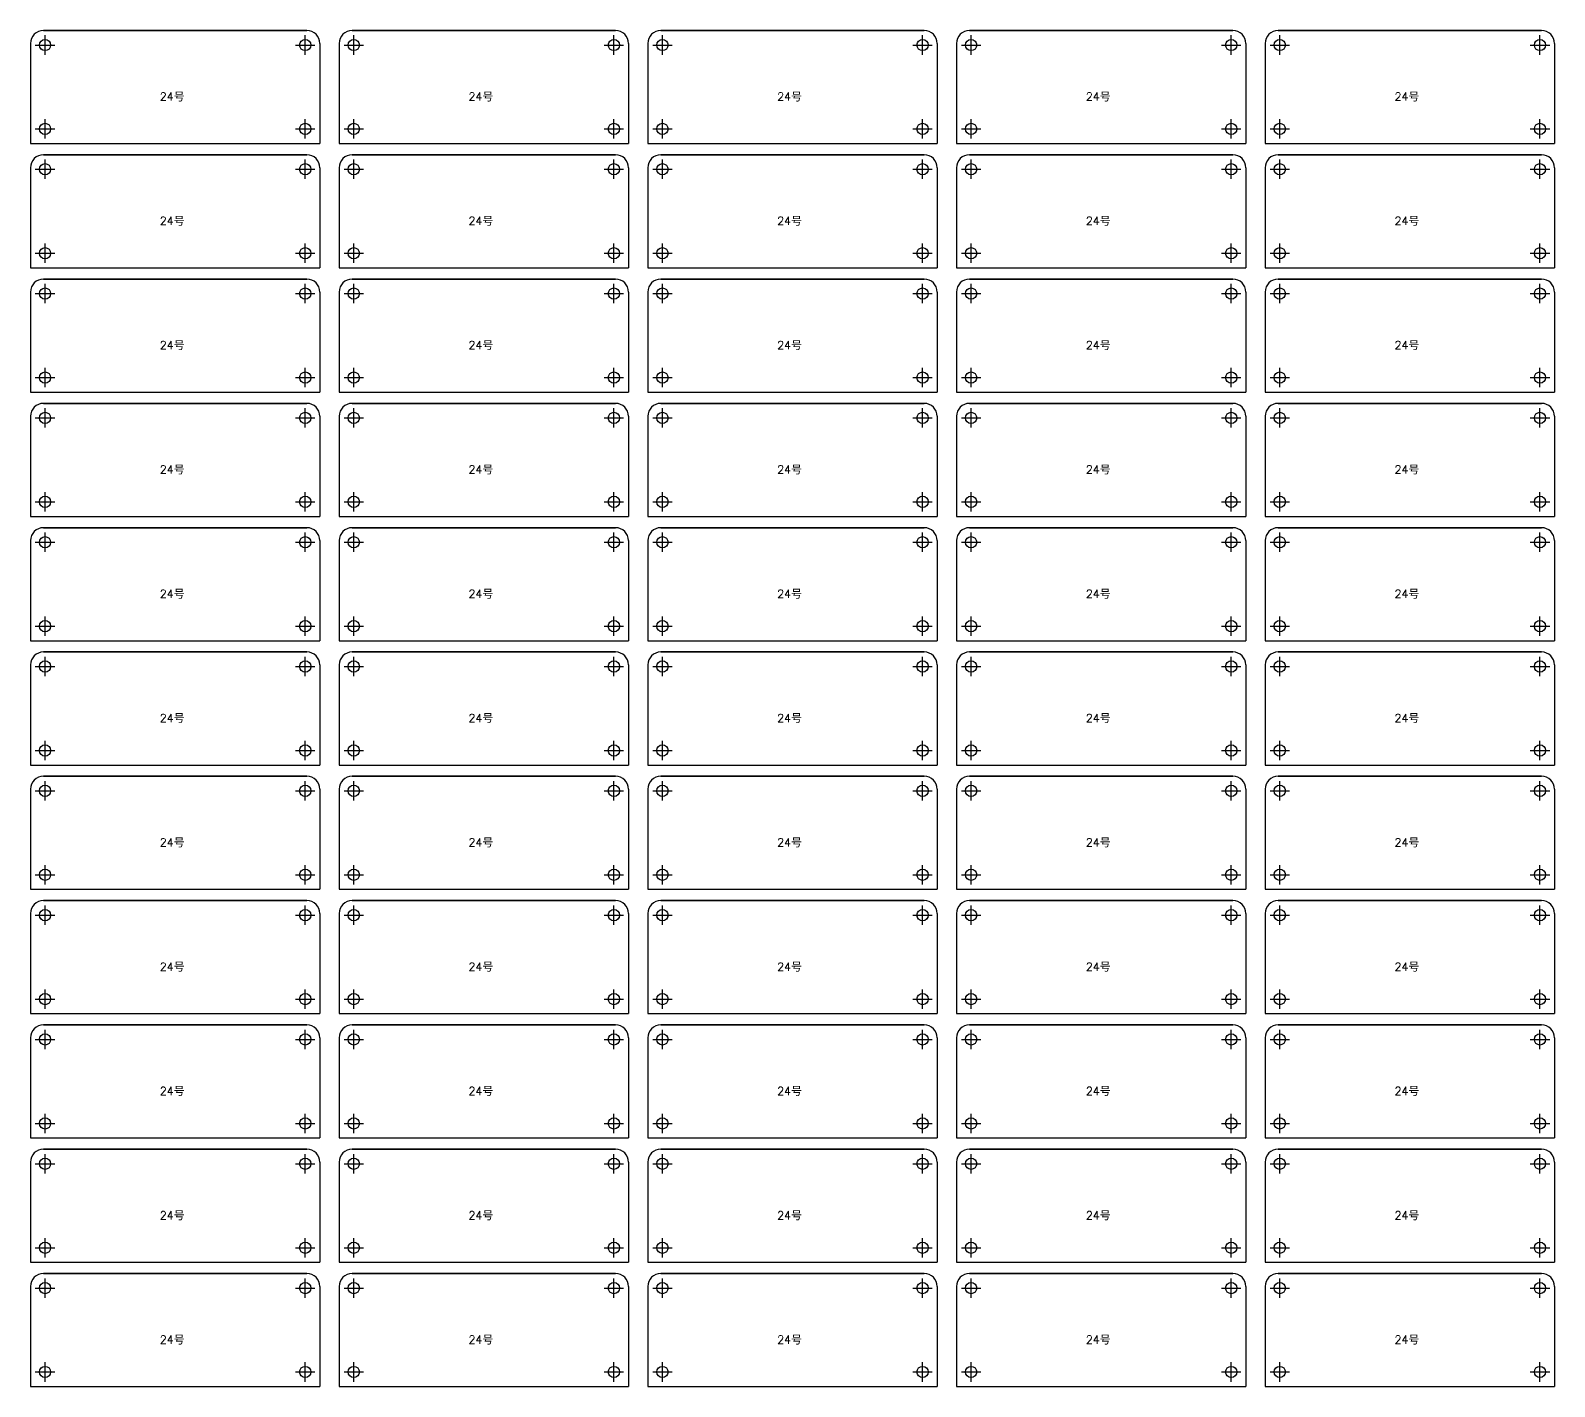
# Model space of a CAD drawing. Header units: millimetres. Extents: x 0 to 7379, y 0 to 1000.
# Drawn here: x 6046.7 to 6518.7, y 114 to 534 of the extents above; entities that cross this region are included whole.
import ezdxf

# ---------------------------------------------------------------- set-up
doc = ezdxf.new("R2010")
doc.units = ezdxf.units.MM
doc.header["$PDMODE"] = 2
doc.header["$PDSIZE"] = 3
doc.layers.add('POINT', color=2, linetype='Continuous')
doc.layers.add('PROPRO', color=1, linetype='Continuous')
doc.styles.get("Standard").update_dxf_attribs({"font": 'txt.shx', "height": 2})

# ---------------------------------------------------------------- blocks, each defined once
blk = doc.blocks.new('*U14', base_point=(-55.767, 1432.565))
at = {"layer": 'POINT', "color": 2}
blk.add_point((-55.767, 1432.565), dxfattribs=at)
at = {"layer": 'PROPRO'}
blk.add_circle((-55.767, 1432.565), 1.75, dxfattribs=at)
blk = doc.blocks.new('*U13', base_point=(-136.367, 1432.565))
at = {"layer": 'POINT', "color": 2}
blk.add_point((-136.367, 1432.565), dxfattribs=at)
at = {"layer": 'PROPRO'}
blk.add_circle((-136.367, 1432.565), 1.75, dxfattribs=at)
blk = doc.blocks.new('*U11', base_point=(-136.367, 1458.565))
at = {"layer": 'POINT', "color": 2}
blk.add_point((-136.367, 1458.565), dxfattribs=at)
at = {"layer": 'PROPRO'}
blk.add_circle((-136.367, 1458.565), 1.75, dxfattribs=at)
blk = doc.blocks.new('*U12', base_point=(-55.767, 1458.565))
at = {"layer": 'POINT', "color": 2}
blk.add_point((-55.767, 1458.565), dxfattribs=at)
at = {"layer": 'PROPRO'}
blk.add_circle((-55.767, 1458.565), 1.75, dxfattribs=at)

msp = doc.modelspace()

# ---------------------------------------------------------------- linework, layer by layer
for p, q in [((6132.3098, 534), (6050.7098, 534)), ((6050.7098, 534), (6132.3098, 534)), ((6227.9098, 534), (6146.3098, 534)), ((6146.3098, 534), (6227.9098, 534)), ((6323.5098, 534), (6241.9098, 534)), ((6241.9098, 534), (6323.5098, 534)), ((6419.1098, 534), (6337.5098, 534)), ((6337.5098, 534), (6419.1098, 534)), ((6514.7098, 534), (6433.1098, 534)), ((6433.1098, 534), (6514.7098, 534)), ((6046.7098, 530), (6046.7098, 519.8)), ((6046.7098, 530), (6046.7098, 499)), ((6136.3098, 530), (6136.3098, 519.8)), ((6136.3098, 530), (6136.3098, 519.8)), ((6136.3098, 530), (6136.3098, 504)), ((6136.3098, 530), (6136.3098, 499)), ((6142.3098, 530), (6142.3098, 519.8)), ((6142.3098, 530), (6142.3098, 499)), ((6231.9098, 530), (6231.9098, 519.8)), ((6231.9098, 530), (6231.9098, 519.8)), ((6231.9098, 530), (6231.9098, 504)), ((6231.9098, 530), (6231.9098, 499)), ((6237.9098, 530), (6237.9098, 519.8)), ((6237.9098, 530), (6237.9098, 499)), ((6327.5098, 530), (6327.5098, 519.8)), ((6327.5098, 530), (6327.5098, 519.8)), ((6327.5098, 530), (6327.5098, 504)), ((6327.5098, 530), (6327.5098, 499)), ((6333.5098, 530), (6333.5098, 519.8)), ((6333.5098, 530), (6333.5098, 499)), ((6423.1098, 530), (6423.1098, 519.8)), ((6423.1098, 530), (6423.1098, 519.8)), ((6423.1098, 530), (6423.1098, 504)), ((6423.1098, 530), (6423.1098, 499)), ((6429.1098, 530), (6429.1098, 519.8)), ((6429.1098, 530), (6429.1098, 499)), ((6518.7098, 530), (6518.7098, 519.8)), ((6518.7098, 530), (6518.7098, 519.8)), ((6518.7098, 530), (6518.7098, 504)), ((6518.7098, 530), (6518.7098, 499)), ((6046.7098, 499), (6136.3098, 499)), ((6086.9598, 499), (6096.0598, 499)), ((6142.3098, 499), (6231.9098, 499)), ((6182.5598, 499), (6191.6598, 499)), ((6237.9098, 499), (6327.5098, 499)), ((6278.1598, 499), (6287.2598, 499)), ((6333.5098, 499), (6423.1098, 499)), ((6373.7598, 499), (6382.8598, 499)), ((6429.1098, 499), (6518.7098, 499)), ((6469.3598, 499), (6478.4598, 499)), ((6046.7098, 491.5), (6046.7098, 481.3)), ((6046.7098, 491.5), (6046.7098, 460.5)), ((6132.3098, 495.5), (6050.7098, 495.5)), ((6050.7098, 495.5), (6132.3098, 495.5)), ((6136.3098, 491.5), (6136.3098, 481.3)), ((6136.3098, 491.5), (6136.3098, 481.3)), ((6136.3098, 491.5), (6136.3098, 465.5)), ((6136.3098, 491.5), (6136.3098, 460.5)), ((6142.3098, 491.5), (6142.3098, 481.3)), ((6142.3098, 491.5), (6142.3098, 460.5)), ((6227.9098, 495.5), (6146.3098, 495.5)), ((6146.3098, 495.5), (6227.9098, 495.5)), ((6231.9098, 491.5), (6231.9098, 481.3)), ((6231.9098, 491.5), (6231.9098, 481.3)), ((6231.9098, 491.5), (6231.9098, 465.5)), ((6231.9098, 491.5), (6231.9098, 460.5)), ((6237.9098, 491.5), (6237.9098, 481.3)), ((6237.9098, 491.5), (6237.9098, 460.5)), ((6323.5098, 495.5), (6241.9098, 495.5)), ((6241.9098, 495.5), (6323.5098, 495.5)), ((6327.5098, 491.5), (6327.5098, 481.3)), ((6327.5098, 491.5), (6327.5098, 481.3)), ((6327.5098, 491.5), (6327.5098, 465.5)), ((6327.5098, 491.5), (6327.5098, 460.5)), ((6333.5098, 491.5), (6333.5098, 481.3)), ((6333.5098, 491.5), (6333.5098, 460.5)), ((6419.1098, 495.5), (6337.5098, 495.5)), ((6337.5098, 495.5), (6419.1098, 495.5)), ((6423.1098, 491.5), (6423.1098, 481.3)), ((6423.1098, 491.5), (6423.1098, 481.3)), ((6423.1098, 491.5), (6423.1098, 465.5)), ((6423.1098, 491.5), (6423.1098, 460.5)), ((6429.1098, 491.5), (6429.1098, 481.3)), ((6429.1098, 491.5), (6429.1098, 460.5)), ((6514.7098, 495.5), (6433.1098, 495.5)), ((6433.1098, 495.5), (6514.7098, 495.5)), ((6518.7098, 491.5), (6518.7098, 481.3)), ((6518.7098, 491.5), (6518.7098, 481.3)), ((6518.7098, 491.5), (6518.7098, 465.5)), ((6518.7098, 491.5), (6518.7098, 460.5)), ((6046.7098, 460.5), (6136.3098, 460.5)), ((6086.9598, 460.5), (6096.0598, 460.5)), ((6142.3098, 460.5), (6231.9098, 460.5)), ((6182.5598, 460.5), (6191.6598, 460.5)), ((6237.9098, 460.5), (6327.5098, 460.5)), ((6278.1598, 460.5), (6287.2598, 460.5)), ((6333.5098, 460.5), (6423.1098, 460.5)), ((6373.7598, 460.5), (6382.8598, 460.5)), ((6429.1098, 460.5), (6518.7098, 460.5)), ((6469.3598, 460.5), (6478.4598, 460.5)), ((6132.3098, 457), (6050.7098, 457)), ((6050.7098, 457), (6132.3098, 457)), ((6227.9098, 457), (6146.3098, 457)), ((6146.3098, 457), (6227.9098, 457)), ((6323.5098, 457), (6241.9098, 457)), ((6241.9098, 457), (6323.5098, 457)), ((6419.1098, 457), (6337.5098, 457)), ((6337.5098, 457), (6419.1098, 457)), ((6514.7098, 457), (6433.1098, 457)), ((6433.1098, 457), (6514.7098, 457)), ((6046.7098, 453), (6046.7098, 442.8)), ((6046.7098, 453), (6046.7098, 422)), ((6136.3098, 453), (6136.3098, 442.8)), ((6136.3098, 453), (6136.3098, 442.8)), ((6136.3098, 453), (6136.3098, 427)), ((6136.3098, 453), (6136.3098, 422)), ((6142.3098, 453), (6142.3098, 442.8)), ((6142.3098, 453), (6142.3098, 422)), ((6231.9098, 453), (6231.9098, 442.8)), ((6231.9098, 453), (6231.9098, 442.8)), ((6231.9098, 453), (6231.9098, 427)), ((6231.9098, 453), (6231.9098, 422)), ((6237.9098, 453), (6237.9098, 442.8)), ((6237.9098, 453), (6237.9098, 422)), ((6327.5098, 453), (6327.5098, 442.8)), ((6327.5098, 453), (6327.5098, 442.8)), ((6327.5098, 453), (6327.5098, 427)), ((6327.5098, 453), (6327.5098, 422)), ((6333.5098, 453), (6333.5098, 442.8)), ((6333.5098, 453), (6333.5098, 422)), ((6423.1098, 453), (6423.1098, 442.8)), ((6423.1098, 453), (6423.1098, 442.8)), ((6423.1098, 453), (6423.1098, 427)), ((6423.1098, 453), (6423.1098, 422)), ((6429.1098, 453), (6429.1098, 442.8)), ((6429.1098, 453), (6429.1098, 422)), ((6518.7098, 453), (6518.7098, 442.8)), ((6518.7098, 453), (6518.7098, 442.8)), ((6518.7098, 453), (6518.7098, 427)), ((6518.7098, 453), (6518.7098, 422)), ((6046.7098, 422), (6136.3098, 422)), ((6086.9598, 422), (6096.0598, 422)), ((6142.3098, 422), (6231.9098, 422)), ((6182.5598, 422), (6191.6598, 422)), ((6237.9098, 422), (6327.5098, 422)), ((6278.1598, 422), (6287.2598, 422)), ((6333.5098, 422), (6423.1098, 422)), ((6373.7598, 422), (6382.8598, 422)), ((6429.1098, 422), (6518.7098, 422)), ((6469.3598, 422), (6478.4598, 422)), ((6132.3098, 418.5), (6050.7098, 418.5)), ((6050.7098, 418.5), (6132.3098, 418.5)), ((6227.9098, 418.5), (6146.3098, 418.5)), ((6146.3098, 418.5), (6227.9098, 418.5)), ((6323.5098, 418.5), (6241.9098, 418.5)), ((6241.9098, 418.5), (6323.5098, 418.5)), ((6419.1098, 418.5), (6337.5098, 418.5)), ((6337.5098, 418.5), (6419.1098, 418.5)), ((6514.7098, 418.5), (6433.1098, 418.5)), ((6433.1098, 418.5), (6514.7098, 418.5)), ((6046.7098, 414.5), (6046.7098, 404.3)), ((6046.7098, 414.5), (6046.7098, 383.5)), ((6136.3098, 414.5), (6136.3098, 404.3)), ((6136.3098, 414.5), (6136.3098, 404.3)), ((6136.3098, 414.5), (6136.3098, 388.5)), ((6136.3098, 414.5), (6136.3098, 383.5)), ((6142.3098, 414.5), (6142.3098, 404.3)), ((6142.3098, 414.5), (6142.3098, 383.5)), ((6231.9098, 414.5), (6231.9098, 404.3)), ((6231.9098, 414.5), (6231.9098, 404.3)), ((6231.9098, 414.5), (6231.9098, 388.5)), ((6231.9098, 414.5), (6231.9098, 383.5)), ((6237.9098, 414.5), (6237.9098, 404.3)), ((6237.9098, 414.5), (6237.9098, 383.5)), ((6327.5098, 414.5), (6327.5098, 404.3)), ((6327.5098, 414.5), (6327.5098, 404.3)), ((6327.5098, 414.5), (6327.5098, 388.5)), ((6327.5098, 414.5), (6327.5098, 383.5)), ((6333.5098, 414.5), (6333.5098, 404.3)), ((6333.5098, 414.5), (6333.5098, 383.5)), ((6423.1098, 414.5), (6423.1098, 404.3)), ((6423.1098, 414.5), (6423.1098, 404.3)), ((6423.1098, 414.5), (6423.1098, 388.5)), ((6423.1098, 414.5), (6423.1098, 383.5)), ((6429.1098, 414.5), (6429.1098, 404.3)), ((6429.1098, 414.5), (6429.1098, 383.5)), ((6518.7098, 414.5), (6518.7098, 404.3)), ((6518.7098, 414.5), (6518.7098, 404.3)), ((6518.7098, 414.5), (6518.7098, 388.5)), ((6518.7098, 414.5), (6518.7098, 383.5)), ((6046.7098, 383.5), (6136.3098, 383.5)), ((6086.9598, 383.5), (6096.0598, 383.5)), ((6142.3098, 383.5), (6231.9098, 383.5)), ((6182.5598, 383.5), (6191.6598, 383.5)), ((6237.9098, 383.5), (6327.5098, 383.5)), ((6278.1598, 383.5), (6287.2598, 383.5)), ((6333.5098, 383.5), (6423.1098, 383.5)), ((6373.7598, 383.5), (6382.8598, 383.5)), ((6429.1098, 383.5), (6518.7098, 383.5)), ((6469.3598, 383.5), (6478.4598, 383.5)), ((6132.3098, 380), (6050.7098, 380)), ((6050.7098, 380), (6132.3098, 380)), ((6227.9098, 380), (6146.3098, 380)), ((6146.3098, 380), (6227.9098, 380)), ((6323.5098, 380), (6241.9098, 380)), ((6241.9098, 380), (6323.5098, 380)), ((6419.1098, 380), (6337.5098, 380)), ((6337.5098, 380), (6419.1098, 380)), ((6514.7098, 380), (6433.1098, 380)), ((6433.1098, 380), (6514.7098, 380)), ((6046.7098, 376), (6046.7098, 365.8)), ((6046.7098, 376), (6046.7098, 345)), ((6136.3098, 376), (6136.3098, 365.8)), ((6136.3098, 376), (6136.3098, 365.8)), ((6136.3098, 376), (6136.3098, 350)), ((6136.3098, 376), (6136.3098, 345)), ((6142.3098, 376), (6142.3098, 365.8)), ((6142.3098, 376), (6142.3098, 345)), ((6231.9098, 376), (6231.9098, 365.8)), ((6231.9098, 376), (6231.9098, 365.8)), ((6231.9098, 376), (6231.9098, 350)), ((6231.9098, 376), (6231.9098, 345)), ((6237.9098, 376), (6237.9098, 365.8)), ((6237.9098, 376), (6237.9098, 345)), ((6327.5098, 376), (6327.5098, 365.8)), ((6327.5098, 376), (6327.5098, 365.8)), ((6327.5098, 376), (6327.5098, 350)), ((6327.5098, 376), (6327.5098, 345)), ((6333.5098, 376), (6333.5098, 365.8)), ((6333.5098, 376), (6333.5098, 345)), ((6423.1098, 376), (6423.1098, 365.8)), ((6423.1098, 376), (6423.1098, 365.8)), ((6423.1098, 376), (6423.1098, 350)), ((6423.1098, 376), (6423.1098, 345)), ((6429.1098, 376), (6429.1098, 365.8)), ((6429.1098, 376), (6429.1098, 345)), ((6518.7098, 376), (6518.7098, 365.8)), ((6518.7098, 376), (6518.7098, 365.8)), ((6518.7098, 376), (6518.7098, 350)), ((6518.7098, 376), (6518.7098, 345)), ((6046.7098, 345), (6136.3098, 345)), ((6086.9598, 345), (6096.0598, 345)), ((6142.3098, 345), (6231.9098, 345)), ((6182.5598, 345), (6191.6598, 345)), ((6237.9098, 345), (6327.5098, 345)), ((6278.1598, 345), (6287.2598, 345)), ((6333.5098, 345), (6423.1098, 345)), ((6373.7598, 345), (6382.8598, 345)), ((6429.1098, 345), (6518.7098, 345)), ((6469.3598, 345), (6478.4598, 345)), ((6132.3098, 341.5), (6050.7098, 341.5)), ((6050.7098, 341.5), (6132.3098, 341.5)), ((6227.9098, 341.5), (6146.3098, 341.5)), ((6146.3098, 341.5), (6227.9098, 341.5)), ((6323.5098, 341.5), (6241.9098, 341.5)), ((6241.9098, 341.5), (6323.5098, 341.5)), ((6419.1098, 341.5), (6337.5098, 341.5)), ((6337.5098, 341.5), (6419.1098, 341.5)), ((6514.7098, 341.5), (6433.1098, 341.5)), ((6433.1098, 341.5), (6514.7098, 341.5)), ((6046.7098, 337.5), (6046.7098, 327.3)), ((6046.7098, 337.5), (6046.7098, 306.5)), ((6136.3098, 337.5), (6136.3098, 327.3)), ((6136.3098, 337.5), (6136.3098, 327.3)), ((6136.3098, 337.5), (6136.3098, 311.5)), ((6136.3098, 337.5), (6136.3098, 306.5)), ((6142.3098, 337.5), (6142.3098, 327.3)), ((6142.3098, 337.5), (6142.3098, 306.5)), ((6231.9098, 337.5), (6231.9098, 327.3)), ((6231.9098, 337.5), (6231.9098, 327.3)), ((6231.9098, 337.5), (6231.9098, 311.5)), ((6231.9098, 337.5), (6231.9098, 306.5)), ((6237.9098, 337.5), (6237.9098, 327.3)), ((6237.9098, 337.5), (6237.9098, 306.5)), ((6327.5098, 337.5), (6327.5098, 327.3)), ((6327.5098, 337.5), (6327.5098, 327.3)), ((6327.5098, 337.5), (6327.5098, 311.5)), ((6327.5098, 337.5), (6327.5098, 306.5)), ((6333.5098, 337.5), (6333.5098, 327.3)), ((6333.5098, 337.5), (6333.5098, 306.5)), ((6423.1098, 337.5), (6423.1098, 327.3)), ((6423.1098, 337.5), (6423.1098, 327.3)), ((6423.1098, 337.5), (6423.1098, 311.5)), ((6423.1098, 337.5), (6423.1098, 306.5)), ((6429.1098, 337.5), (6429.1098, 327.3)), ((6429.1098, 337.5), (6429.1098, 306.5)), ((6518.7098, 337.5), (6518.7098, 327.3)), ((6518.7098, 337.5), (6518.7098, 327.3)), ((6518.7098, 337.5), (6518.7098, 311.5)), ((6518.7098, 337.5), (6518.7098, 306.5)), ((6046.7098, 306.5), (6136.3098, 306.5)), ((6132.3098, 303), (6050.7098, 303)), ((6050.7098, 303), (6132.3098, 303)), ((6086.9598, 306.5), (6096.0598, 306.5)), ((6142.3098, 306.5), (6231.9098, 306.5)), ((6227.9098, 303), (6146.3098, 303)), ((6146.3098, 303), (6227.9098, 303)), ((6182.5598, 306.5), (6191.6598, 306.5)), ((6237.9098, 306.5), (6327.5098, 306.5)), ((6323.5098, 303), (6241.9098, 303)), ((6241.9098, 303), (6323.5098, 303)), ((6278.1598, 306.5), (6287.2598, 306.5)), ((6333.5098, 306.5), (6423.1098, 306.5)), ((6419.1098, 303), (6337.5098, 303)), ((6337.5098, 303), (6419.1098, 303)), ((6373.7598, 306.5), (6382.8598, 306.5)), ((6429.1098, 306.5), (6518.7098, 306.5)), ((6514.7098, 303), (6433.1098, 303)), ((6433.1098, 303), (6514.7098, 303)), ((6469.3598, 306.5), (6478.4598, 306.5)), ((6046.7098, 299), (6046.7098, 288.8)), ((6046.7098, 299), (6046.7098, 268)), ((6136.3098, 299), (6136.3098, 288.8)), ((6136.3098, 299), (6136.3098, 288.8)), ((6136.3098, 299), (6136.3098, 273)), ((6136.3098, 299), (6136.3098, 268)), ((6142.3098, 299), (6142.3098, 288.8)), ((6142.3098, 299), (6142.3098, 268)), ((6231.9098, 299), (6231.9098, 288.8)), ((6231.9098, 299), (6231.9098, 288.8)), ((6231.9098, 299), (6231.9098, 273)), ((6231.9098, 299), (6231.9098, 268)), ((6237.9098, 299), (6237.9098, 288.8)), ((6237.9098, 299), (6237.9098, 268)), ((6327.5098, 299), (6327.5098, 288.8)), ((6327.5098, 299), (6327.5098, 288.8)), ((6327.5098, 299), (6327.5098, 273)), ((6327.5098, 299), (6327.5098, 268)), ((6333.5098, 299), (6333.5098, 288.8)), ((6333.5098, 299), (6333.5098, 268)), ((6423.1098, 299), (6423.1098, 288.8)), ((6423.1098, 299), (6423.1098, 288.8)), ((6423.1098, 299), (6423.1098, 273)), ((6423.1098, 299), (6423.1098, 268)), ((6429.1098, 299), (6429.1098, 288.8)), ((6429.1098, 299), (6429.1098, 268)), ((6518.7098, 299), (6518.7098, 288.8)), ((6518.7098, 299), (6518.7098, 288.8)), ((6518.7098, 299), (6518.7098, 273)), ((6518.7098, 299), (6518.7098, 268)), ((6046.7098, 268), (6136.3098, 268)), ((6132.3098, 264.5), (6050.7098, 264.5)), ((6050.7098, 264.5), (6132.3098, 264.5)), ((6086.9598, 268), (6096.0598, 268)), ((6142.3098, 268), (6231.9098, 268)), ((6227.9098, 264.5), (6146.3098, 264.5)), ((6146.3098, 264.5), (6227.9098, 264.5)), ((6182.5598, 268), (6191.6598, 268)), ((6237.9098, 268), (6327.5098, 268)), ((6323.5098, 264.5), (6241.9098, 264.5)), ((6241.9098, 264.5), (6323.5098, 264.5)), ((6278.1598, 268), (6287.2598, 268)), ((6333.5098, 268), (6423.1098, 268)), ((6419.1098, 264.5), (6337.5098, 264.5)), ((6337.5098, 264.5), (6419.1098, 264.5)), ((6373.7598, 268), (6382.8598, 268)), ((6429.1098, 268), (6518.7098, 268)), ((6514.7098, 264.5), (6433.1098, 264.5)), ((6433.1098, 264.5), (6514.7098, 264.5)), ((6469.3598, 268), (6478.4598, 268)), ((6046.7098, 260.5), (6046.7098, 250.3)), ((6046.7098, 260.5), (6046.7098, 229.5)), ((6136.3098, 260.5), (6136.3098, 250.3)), ((6136.3098, 260.5), (6136.3098, 250.3)), ((6136.3098, 260.5), (6136.3098, 234.5)), ((6136.3098, 260.5), (6136.3098, 229.5)), ((6142.3098, 260.5), (6142.3098, 250.3)), ((6142.3098, 260.5), (6142.3098, 229.5)), ((6231.9098, 260.5), (6231.9098, 250.3)), ((6231.9098, 260.5), (6231.9098, 250.3)), ((6231.9098, 260.5), (6231.9098, 234.5)), ((6231.9098, 260.5), (6231.9098, 229.5)), ((6237.9098, 260.5), (6237.9098, 250.3)), ((6237.9098, 260.5), (6237.9098, 229.5)), ((6327.5098, 260.5), (6327.5098, 250.3)), ((6327.5098, 260.5), (6327.5098, 250.3)), ((6327.5098, 260.5), (6327.5098, 234.5)), ((6327.5098, 260.5), (6327.5098, 229.5)), ((6333.5098, 260.5), (6333.5098, 250.3)), ((6333.5098, 260.5), (6333.5098, 229.5)), ((6423.1098, 260.5), (6423.1098, 250.3)), ((6423.1098, 260.5), (6423.1098, 250.3)), ((6423.1098, 260.5), (6423.1098, 234.5)), ((6423.1098, 260.5), (6423.1098, 229.5)), ((6429.1098, 260.5), (6429.1098, 250.3)), ((6429.1098, 260.5), (6429.1098, 229.5)), ((6518.7098, 260.5), (6518.7098, 250.3)), ((6518.7098, 260.5), (6518.7098, 250.3)), ((6518.7098, 260.5), (6518.7098, 234.5)), ((6518.7098, 260.5), (6518.7098, 229.5)), ((6046.7098, 229.5), (6136.3098, 229.5)), ((6086.9598, 229.5), (6096.0598, 229.5)), ((6142.3098, 229.5), (6231.9098, 229.5)), ((6182.5598, 229.5), (6191.6598, 229.5)), ((6237.9098, 229.5), (6327.5098, 229.5)), ((6278.1598, 229.5), (6287.2598, 229.5)), ((6333.5098, 229.5), (6423.1098, 229.5)), ((6373.7598, 229.5), (6382.8598, 229.5)), ((6429.1098, 229.5), (6518.7098, 229.5)), ((6469.3598, 229.5), (6478.4598, 229.5)), ((6046.7098, 222), (6046.7098, 191)), ((6046.7098, 222), (6046.7098, 211.8)), ((6132.3098, 226), (6050.7098, 226)), ((6050.7098, 226), (6132.3098, 226)), ((6136.3098, 222), (6136.3098, 191)), ((6136.3098, 222), (6136.3098, 211.8)), ((6136.3098, 222), (6136.3098, 211.8)), ((6136.3098, 222), (6136.3098, 196)), ((6142.3098, 222), (6142.3098, 191)), ((6142.3098, 222), (6142.3098, 211.8)), ((6227.9098, 226), (6146.3098, 226)), ((6146.3098, 226), (6227.9098, 226)), ((6231.9098, 222), (6231.9098, 191)), ((6231.9098, 222), (6231.9098, 211.8)), ((6231.9098, 222), (6231.9098, 211.8)), ((6231.9098, 222), (6231.9098, 196)), ((6237.9098, 222), (6237.9098, 191)), ((6237.9098, 222), (6237.9098, 211.8)), ((6323.5098, 226), (6241.9098, 226)), ((6241.9098, 226), (6323.5098, 226)), ((6327.5098, 222), (6327.5098, 191)), ((6327.5098, 222), (6327.5098, 211.8)), ((6327.5098, 222), (6327.5098, 211.8)), ((6327.5098, 222), (6327.5098, 196)), ((6333.5098, 222), (6333.5098, 191)), ((6333.5098, 222), (6333.5098, 211.8)), ((6419.1098, 226), (6337.5098, 226)), ((6337.5098, 226), (6419.1098, 226)), ((6423.1098, 222), (6423.1098, 191)), ((6423.1098, 222), (6423.1098, 211.8)), ((6423.1098, 222), (6423.1098, 211.8)), ((6423.1098, 222), (6423.1098, 196)), ((6429.1098, 222), (6429.1098, 191)), ((6429.1098, 222), (6429.1098, 211.8)), ((6514.7098, 226), (6433.1098, 226)), ((6433.1098, 226), (6514.7098, 226)), ((6518.7098, 222), (6518.7098, 191)), ((6518.7098, 222), (6518.7098, 211.8)), ((6518.7098, 222), (6518.7098, 211.8)), ((6518.7098, 222), (6518.7098, 196)), ((6046.7098, 191), (6136.3098, 191)), ((6086.9598, 191), (6096.0598, 191)), ((6142.3098, 191), (6231.9098, 191)), ((6182.5598, 191), (6191.6598, 191)), ((6237.9098, 191), (6327.5098, 191)), ((6278.1598, 191), (6287.2598, 191)), ((6333.5098, 191), (6423.1098, 191)), ((6373.7598, 191), (6382.8598, 191)), ((6429.1098, 191), (6518.7098, 191)), ((6469.3598, 191), (6478.4598, 191)), ((6132.3098, 187.5), (6050.7098, 187.5)), ((6050.7098, 187.5), (6132.3098, 187.5)), ((6227.9098, 187.5), (6146.3098, 187.5)), ((6146.3098, 187.5), (6227.9098, 187.5)), ((6323.5098, 187.5), (6241.9098, 187.5)), ((6241.9098, 187.5), (6323.5098, 187.5)), ((6419.1098, 187.5), (6337.5098, 187.5)), ((6337.5098, 187.5), (6419.1098, 187.5)), ((6514.7098, 187.5), (6433.1098, 187.5)), ((6433.1098, 187.5), (6514.7098, 187.5)), ((6046.7098, 183.5), (6046.7098, 173.3)), ((6046.7098, 183.5), (6046.7098, 152.5)), ((6136.3098, 183.5), (6136.3098, 173.3)), ((6136.3098, 183.5), (6136.3098, 173.3)), ((6136.3098, 183.5), (6136.3098, 157.5)), ((6136.3098, 183.5), (6136.3098, 152.5)), ((6142.3098, 183.5), (6142.3098, 173.3)), ((6142.3098, 183.5), (6142.3098, 152.5)), ((6231.9098, 183.5), (6231.9098, 173.3)), ((6231.9098, 183.5), (6231.9098, 173.3)), ((6231.9098, 183.5), (6231.9098, 157.5)), ((6231.9098, 183.5), (6231.9098, 152.5)), ((6237.9098, 183.5), (6237.9098, 173.3)), ((6237.9098, 183.5), (6237.9098, 152.5)), ((6327.5098, 183.5), (6327.5098, 173.3)), ((6327.5098, 183.5), (6327.5098, 173.3)), ((6327.5098, 183.5), (6327.5098, 157.5)), ((6327.5098, 183.5), (6327.5098, 152.5)), ((6333.5098, 183.5), (6333.5098, 173.3)), ((6333.5098, 183.5), (6333.5098, 152.5)), ((6423.1098, 183.5), (6423.1098, 173.3)), ((6423.1098, 183.5), (6423.1098, 173.3)), ((6423.1098, 183.5), (6423.1098, 157.5)), ((6423.1098, 183.5), (6423.1098, 152.5)), ((6429.1098, 183.5), (6429.1098, 173.3)), ((6429.1098, 183.5), (6429.1098, 152.5)), ((6518.7098, 183.5), (6518.7098, 173.3)), ((6518.7098, 183.5), (6518.7098, 173.3)), ((6518.7098, 183.5), (6518.7098, 157.5)), ((6518.7098, 183.5), (6518.7098, 152.5)), ((6046.7098, 152.5), (6136.3098, 152.5)), ((6086.9598, 152.5), (6096.0598, 152.5)), ((6142.3098, 152.5), (6231.9098, 152.5)), ((6182.5598, 152.5), (6191.6598, 152.5)), ((6237.9098, 152.5), (6327.5098, 152.5)), ((6278.1598, 152.5), (6287.2598, 152.5)), ((6333.5098, 152.5), (6423.1098, 152.5)), ((6373.7598, 152.5), (6382.8598, 152.5)), ((6429.1098, 152.5), (6518.7098, 152.5)), ((6469.3598, 152.5), (6478.4598, 152.5)), ((6132.3098, 149), (6050.7098, 149)), ((6050.7098, 149), (6132.3098, 149)), ((6227.9098, 149), (6146.3098, 149)), ((6146.3098, 149), (6227.9098, 149)), ((6323.5098, 149), (6241.9098, 149)), ((6241.9098, 149), (6323.5098, 149)), ((6419.1098, 149), (6337.5098, 149)), ((6337.5098, 149), (6419.1098, 149)), ((6514.7098, 149), (6433.1098, 149)), ((6433.1098, 149), (6514.7098, 149)), ((6046.7098, 145), (6046.7098, 134.8)), ((6046.7098, 145), (6046.7098, 114)), ((6136.3098, 145), (6136.3098, 134.8)), ((6136.3098, 145), (6136.3098, 134.8)), ((6136.3098, 145), (6136.3098, 119)), ((6136.3098, 145), (6136.3098, 114)), ((6142.3098, 145), (6142.3098, 134.8)), ((6142.3098, 145), (6142.3098, 114)), ((6231.9098, 145), (6231.9098, 134.8)), ((6231.9098, 145), (6231.9098, 134.8)), ((6231.9098, 145), (6231.9098, 119)), ((6231.9098, 145), (6231.9098, 114)), ((6237.9098, 145), (6237.9098, 134.8)), ((6237.9098, 145), (6237.9098, 114)), ((6327.5098, 145), (6327.5098, 134.8)), ((6327.5098, 145), (6327.5098, 134.8)), ((6327.5098, 145), (6327.5098, 119)), ((6327.5098, 145), (6327.5098, 114)), ((6333.5098, 145), (6333.5098, 134.8)), ((6333.5098, 145), (6333.5098, 114)), ((6423.1098, 145), (6423.1098, 134.8)), ((6423.1098, 145), (6423.1098, 134.8)), ((6423.1098, 145), (6423.1098, 119)), ((6423.1098, 145), (6423.1098, 114)), ((6429.1098, 145), (6429.1098, 134.8)), ((6429.1098, 145), (6429.1098, 114)), ((6518.7098, 145), (6518.7098, 134.8)), ((6518.7098, 145), (6518.7098, 134.8)), ((6518.7098, 145), (6518.7098, 119)), ((6518.7098, 145), (6518.7098, 114)), ((6046.7098, 114), (6136.3098, 114)), ((6086.9598, 114), (6096.0598, 114)), ((6142.3098, 114), (6231.9098, 114)), ((6182.5598, 114), (6191.6598, 114)), ((6237.9098, 114), (6327.5098, 114)), ((6278.1598, 114), (6287.2598, 114)), ((6333.5098, 114), (6423.1098, 114)), ((6373.7598, 114), (6382.8598, 114)), ((6429.1098, 114), (6518.7098, 114)), ((6469.3598, 114), (6478.4598, 114))]:
    msp.add_line(p, q)
for centre in [(6051.2098, 529.5), (6131.8098, 529.5), (6146.8098, 529.5), (6227.4098, 529.5), (6242.4098, 529.5), (6323.0098, 529.5), (6338.0098, 529.5), (6418.6098, 529.5), (6433.6098, 529.5), (6514.2098, 529.5), (6051.2098, 503.5), (6131.8098, 503.5), (6146.8098, 503.5), (6227.4098, 503.5), (6242.4098, 503.5), (6323.0098, 503.5), (6338.0098, 503.5), (6418.6098, 503.5), (6433.6098, 503.5), (6514.2098, 503.5), (6051.2098, 491), (6131.8098, 491), (6146.8098, 491), (6227.4098, 491), (6242.4098, 491), (6323.0098, 491), (6338.0098, 491), (6418.6098, 491), (6433.6098, 491), (6514.2098, 491), (6051.2098, 465), (6131.8098, 465), (6146.8098, 465), (6227.4098, 465), (6242.4098, 465), (6323.0098, 465), (6338.0098, 465), (6418.6098, 465), (6433.6098, 465), (6514.2098, 465), (6051.2098, 452.5), (6131.8098, 452.5), (6146.8098, 452.5), (6227.4098, 452.5), (6242.4098, 452.5), (6323.0098, 452.5), (6338.0098, 452.5), (6418.6098, 452.5), (6433.6098, 452.5), (6514.2098, 452.5), (6051.2098, 426.5), (6131.8098, 426.5), (6146.8098, 426.5), (6227.4098, 426.5), (6242.4098, 426.5), (6323.0098, 426.5), (6338.0098, 426.5), (6418.6098, 426.5), (6433.6098, 426.5), (6514.2098, 426.5), (6051.2098, 414), (6131.8098, 414), (6146.8098, 414), (6227.4098, 414), (6242.4098, 414), (6323.0098, 414), (6338.0098, 414), (6418.6098, 414), (6433.6098, 414), (6514.2098, 414), (6051.2098, 388), (6131.8098, 388), (6146.8098, 388), (6227.4098, 388), (6242.4098, 388), (6323.0098, 388), (6338.0098, 388), (6418.6098, 388), (6433.6098, 388), (6514.2098, 388), (6051.2098, 375.5), (6131.8098, 375.5), (6146.8098, 375.5), (6227.4098, 375.5), (6242.4098, 375.5), (6323.0098, 375.5), (6338.0098, 375.5), (6418.6098, 375.5), (6433.6098, 375.5), (6514.2098, 375.5), (6051.2098, 349.5), (6131.8098, 349.5), (6146.8098, 349.5), (6227.4098, 349.5), (6242.4098, 349.5), (6323.0098, 349.5), (6338.0098, 349.5), (6418.6098, 349.5), (6433.6098, 349.5), (6514.2098, 349.5), (6051.2098, 337), (6131.8098, 337), (6146.8098, 337), (6227.4098, 337), (6242.4098, 337), (6323.0098, 337), (6338.0098, 337), (6418.6098, 337), (6433.6098, 337), (6514.2098, 337), (6051.2098, 311), (6131.8098, 311), (6146.8098, 311), (6227.4098, 311), (6242.4098, 311), (6323.0098, 311), (6338.0098, 311), (6418.6098, 311), (6433.6098, 311), (6514.2098, 311), (6051.2098, 298.5), (6131.8098, 298.5), (6146.8098, 298.5), (6227.4098, 298.5), (6242.4098, 298.5), (6323.0098, 298.5), (6338.0098, 298.5), (6418.6098, 298.5), (6433.6098, 298.5), (6514.2098, 298.5), (6051.2098, 272.5), (6131.8098, 272.5), (6146.8098, 272.5), (6227.4098, 272.5), (6242.4098, 272.5), (6323.0098, 272.5), (6338.0098, 272.5), (6418.6098, 272.5), (6433.6098, 272.5), (6514.2098, 272.5), (6051.2098, 260), (6131.8098, 260), (6146.8098, 260), (6227.4098, 260), (6242.4098, 260), (6323.0098, 260), (6338.0098, 260), (6418.6098, 260), (6433.6098, 260), (6514.2098, 260), (6051.2098, 234), (6131.8098, 234), (6146.8098, 234), (6227.4098, 234), (6242.4098, 234), (6323.0098, 234), (6338.0098, 234), (6418.6098, 234), (6433.6098, 234), (6514.2098, 234), (6051.2098, 221.5), (6131.8098, 221.5), (6146.8098, 221.5), (6227.4098, 221.5), (6242.4098, 221.5), (6323.0098, 221.5), (6338.0098, 221.5), (6418.6098, 221.5), (6433.6098, 221.5), (6514.2098, 221.5), (6051.2098, 195.5), (6131.8098, 195.5), (6146.8098, 195.5), (6227.4098, 195.5), (6242.4098, 195.5), (6323.0098, 195.5), (6338.0098, 195.5), (6418.6098, 195.5), (6433.6098, 195.5), (6514.2098, 195.5), (6051.2098, 183), (6131.8098, 183), (6146.8098, 183), (6227.4098, 183), (6242.4098, 183), (6323.0098, 183), (6338.0098, 183), (6418.6098, 183), (6433.6098, 183), (6514.2098, 183), (6051.2098, 157), (6131.8098, 157), (6146.8098, 157), (6227.4098, 157), (6242.4098, 157), (6323.0098, 157), (6338.0098, 157), (6418.6098, 157), (6433.6098, 157), (6514.2098, 157), (6051.2098, 144.5), (6131.8098, 144.5), (6146.8098, 144.5), (6227.4098, 144.5), (6242.4098, 144.5), (6323.0098, 144.5), (6338.0098, 144.5), (6418.6098, 144.5), (6433.6098, 144.5), (6514.2098, 144.5), (6051.2098, 118.5), (6131.8098, 118.5), (6146.8098, 118.5), (6227.4098, 118.5), (6242.4098, 118.5), (6323.0098, 118.5), (6338.0098, 118.5), (6418.6098, 118.5), (6433.6098, 118.5), (6514.2098, 118.5)]:
    msp.add_circle(centre, 1.75)
for centre, start, end in [((6050.7098, 530), 90, 180), ((6132.3098, 530), 0, 90), ((6146.3098, 530), 90, 180), ((6227.9098, 530), 0, 90), ((6241.9098, 530), 90, 180), ((6323.5098, 530), 0, 90), ((6337.5098, 530), 90, 180), ((6419.1098, 530), 0, 90), ((6433.1098, 530), 90, 180), ((6514.7098, 530), 0, 90), ((6050.7098, 491.5), 90, 180), ((6132.3098, 491.5), 0, 90), ((6146.3098, 491.5), 90, 180), ((6227.9098, 491.5), 0, 90), ((6241.9098, 491.5), 90, 180), ((6323.5098, 491.5), 0, 90), ((6337.5098, 491.5), 90, 180), ((6419.1098, 491.5), 0, 90), ((6433.1098, 491.5), 90, 180), ((6514.7098, 491.5), 0, 90), ((6050.7098, 453), 90, 180), ((6132.3098, 453), 0, 90), ((6146.3098, 453), 90, 180), ((6227.9098, 453), 0, 90), ((6241.9098, 453), 90, 180), ((6323.5098, 453), 0, 90), ((6337.5098, 453), 90, 180), ((6419.1098, 453), 0, 90), ((6433.1098, 453), 90, 180), ((6514.7098, 453), 0, 90), ((6050.7098, 414.5), 90, 180), ((6132.3098, 414.5), 0, 90), ((6146.3098, 414.5), 90, 180), ((6227.9098, 414.5), 0, 90), ((6241.9098, 414.5), 90, 180), ((6323.5098, 414.5), 0, 90), ((6337.5098, 414.5), 90, 180), ((6419.1098, 414.5), 0, 90), ((6433.1098, 414.5), 90, 180), ((6514.7098, 414.5), 0, 90), ((6050.7098, 376), 90, 180), ((6132.3098, 376), 0, 90), ((6146.3098, 376), 90, 180), ((6227.9098, 376), 0, 90), ((6241.9098, 376), 90, 180), ((6323.5098, 376), 0, 90), ((6337.5098, 376), 90, 180), ((6419.1098, 376), 0, 90), ((6433.1098, 376), 90, 180), ((6514.7098, 376), 0, 90), ((6050.7098, 337.5), 90, 180), ((6132.3098, 337.5), 0, 90), ((6146.3098, 337.5), 90, 180), ((6227.9098, 337.5), 0, 90), ((6241.9098, 337.5), 90, 180), ((6323.5098, 337.5), 0, 90), ((6337.5098, 337.5), 90, 180), ((6419.1098, 337.5), 0, 90), ((6433.1098, 337.5), 90, 180), ((6514.7098, 337.5), 0, 90), ((6050.7098, 299), 90, 180), ((6132.3098, 299), 0, 90), ((6146.3098, 299), 90, 180), ((6227.9098, 299), 0, 90), ((6241.9098, 299), 90, 180), ((6323.5098, 299), 0, 90), ((6337.5098, 299), 90, 180), ((6419.1098, 299), 0, 90), ((6433.1098, 299), 90, 180), ((6514.7098, 299), 0, 90), ((6050.7098, 260.5), 90, 180), ((6132.3098, 260.5), 0, 90), ((6146.3098, 260.5), 90, 180), ((6227.9098, 260.5), 0, 90), ((6241.9098, 260.5), 90, 180), ((6323.5098, 260.5), 0, 90), ((6337.5098, 260.5), 90, 180), ((6419.1098, 260.5), 0, 90), ((6433.1098, 260.5), 90, 180), ((6514.7098, 260.5), 0, 90), ((6050.7098, 222), 90, 180), ((6132.3098, 222), 0, 90), ((6146.3098, 222), 90, 180), ((6227.9098, 222), 0, 90), ((6241.9098, 222), 90, 180), ((6323.5098, 222), 0, 90), ((6337.5098, 222), 90, 180), ((6419.1098, 222), 0, 90), ((6433.1098, 222), 90, 180), ((6514.7098, 222), 0, 90), ((6050.7098, 183.5), 90, 180), ((6132.3098, 183.5), 0, 90), ((6146.3098, 183.5), 90, 180), ((6227.9098, 183.5), 0, 90), ((6241.9098, 183.5), 90, 180), ((6323.5098, 183.5), 0, 90), ((6337.5098, 183.5), 90, 180), ((6419.1098, 183.5), 0, 90), ((6433.1098, 183.5), 90, 180), ((6514.7098, 183.5), 0, 90), ((6050.7098, 145), 90, 180), ((6132.3098, 145), 0, 90), ((6146.3098, 145), 90, 180), ((6227.9098, 145), 0, 90), ((6241.9098, 145), 90, 180), ((6323.5098, 145), 0, 90), ((6337.5098, 145), 90, 180), ((6419.1098, 145), 0, 90), ((6433.1098, 145), 90, 180), ((6514.7098, 145), 0, 90)]:
    msp.add_arc(centre, 4, start, end)

# ---------------------------------------------------------------- block references
at = {"layer": 'PROPRO'}
for name, p in [('*U11', (6051.2093, 529.5004)), ('*U12', (6131.8093, 529.5004)), ('*U11', (6146.8093, 529.5004)), ('*U12', (6227.4093, 529.5004)), ('*U11', (6242.4093, 529.5004)), ('*U12', (6323.0093, 529.5004)), ('*U11', (6338.0093, 529.5004)), ('*U12', (6418.6093, 529.5004)), ('*U11', (6433.6093, 529.5004)), ('*U12', (6514.2093, 529.5004)), ('*U13', (6051.2093, 503.5004)), ('*U14', (6131.8093, 503.5004)), ('*U13', (6146.8093, 503.5004)), ('*U14', (6227.4093, 503.5004)), ('*U13', (6242.4093, 503.5004)), ('*U14', (6323.0093, 503.5004)), ('*U13', (6338.0093, 503.5004)), ('*U14', (6418.6093, 503.5004)), ('*U13', (6433.6093, 503.5004)), ('*U14', (6514.2093, 503.5004)), ('*U11', (6051.2093, 491.0004)), ('*U12', (6131.8093, 491.0004)), ('*U11', (6146.8093, 491.0004)), ('*U12', (6227.4093, 491.0004)), ('*U11', (6242.4093, 491.0004)), ('*U12', (6323.0093, 491.0004)), ('*U11', (6338.0093, 491.0004)), ('*U12', (6418.6093, 491.0004)), ('*U11', (6433.6093, 491.0004)), ('*U12', (6514.2093, 491.0004)), ('*U13', (6051.2093, 465.0004)), ('*U14', (6131.8093, 465.0004)), ('*U13', (6146.8093, 465.0004)), ('*U14', (6227.4093, 465.0004)), ('*U13', (6242.4093, 465.0004)), ('*U14', (6323.0093, 465.0004)), ('*U13', (6338.0093, 465.0004)), ('*U14', (6418.6093, 465.0004)), ('*U13', (6433.6093, 465.0004)), ('*U14', (6514.2093, 465.0004)), ('*U11', (6051.2093, 452.5004)), ('*U12', (6131.8093, 452.5004)), ('*U11', (6146.8093, 452.5004)), ('*U12', (6227.4093, 452.5004)), ('*U11', (6242.4093, 452.5004)), ('*U12', (6323.0093, 452.5004)), ('*U11', (6338.0093, 452.5004)), ('*U12', (6418.6093, 452.5004)), ('*U11', (6433.6093, 452.5004)), ('*U12', (6514.2093, 452.5004)), ('*U13', (6051.2093, 426.5004)), ('*U14', (6131.8093, 426.5004)), ('*U13', (6146.8093, 426.5004)), ('*U14', (6227.4093, 426.5004)), ('*U13', (6242.4093, 426.5004)), ('*U14', (6323.0093, 426.5004)), ('*U13', (6338.0093, 426.5004)), ('*U14', (6418.6093, 426.5004)), ('*U13', (6433.6093, 426.5004)), ('*U14', (6514.2093, 426.5004)), ('*U11', (6051.2093, 414.0004)), ('*U12', (6131.8093, 414.0004)), ('*U11', (6146.8093, 414.0004)), ('*U12', (6227.4093, 414.0004)), ('*U11', (6242.4093, 414.0004)), ('*U12', (6323.0093, 414.0004)), ('*U11', (6338.0093, 414.0004)), ('*U12', (6418.6093, 414.0004)), ('*U11', (6433.6093, 414.0004)), ('*U12', (6514.2093, 414.0004)), ('*U13', (6051.2093, 388.0004)), ('*U14', (6131.8093, 388.0004)), ('*U13', (6146.8093, 388.0004)), ('*U14', (6227.4093, 388.0004)), ('*U13', (6242.4093, 388.0004)), ('*U14', (6323.0093, 388.0004)), ('*U13', (6338.0093, 388.0004)), ('*U14', (6418.6093, 388.0004)), ('*U13', (6433.6093, 388.0004)), ('*U14', (6514.2093, 388.0004)), ('*U11', (6051.2093, 375.5004)), ('*U12', (6131.8093, 375.5004)), ('*U11', (6146.8093, 375.5004)), ('*U12', (6227.4093, 375.5004)), ('*U11', (6242.4093, 375.5004)), ('*U12', (6323.0093, 375.5004)), ('*U11', (6338.0093, 375.5004)), ('*U12', (6418.6093, 375.5004)), ('*U11', (6433.6093, 375.5004)), ('*U12', (6514.2093, 375.5004)), ('*U13', (6051.2093, 349.5004)), ('*U14', (6131.8093, 349.5004)), ('*U13', (6146.8093, 349.5004)), ('*U14', (6227.4093, 349.5004)), ('*U13', (6242.4093, 349.5004)), ('*U14', (6323.0093, 349.5004)), ('*U13', (6338.0093, 349.5004)), ('*U14', (6418.6093, 349.5004)), ('*U13', (6433.6093, 349.5004)), ('*U14', (6514.2093, 349.5004)), ('*U11', (6051.2093, 337.0004)), ('*U12', (6131.8093, 337.0004)), ('*U11', (6146.8093, 337.0004)), ('*U12', (6227.4093, 337.0004)), ('*U11', (6242.4093, 337.0004)), ('*U12', (6323.0093, 337.0004)), ('*U11', (6338.0093, 337.0004)), ('*U12', (6418.6093, 337.0004)), ('*U11', (6433.6093, 337.0004)), ('*U12', (6514.2093, 337.0004)), ('*U13', (6051.2093, 311.0004)), ('*U14', (6131.8093, 311.0004)), ('*U13', (6146.8093, 311.0004)), ('*U14', (6227.4093, 311.0004)), ('*U13', (6242.4093, 311.0004)), ('*U14', (6323.0093, 311.0004)), ('*U13', (6338.0093, 311.0004)), ('*U14', (6418.6093, 311.0004)), ('*U13', (6433.6093, 311.0004)), ('*U14', (6514.2093, 311.0004)), ('*U11', (6051.2093, 298.5004)), ('*U12', (6131.8093, 298.5004)), ('*U11', (6146.8093, 298.5004)), ('*U12', (6227.4093, 298.5004)), ('*U11', (6242.4093, 298.5004)), ('*U12', (6323.0093, 298.5004)), ('*U11', (6338.0093, 298.5004)), ('*U12', (6418.6093, 298.5004)), ('*U11', (6433.6093, 298.5004)), ('*U12', (6514.2093, 298.5004)), ('*U13', (6051.2093, 272.5004)), ('*U14', (6131.8093, 272.5004)), ('*U13', (6146.8093, 272.5004)), ('*U14', (6227.4093, 272.5004)), ('*U13', (6242.4093, 272.5004)), ('*U14', (6323.0093, 272.5004)), ('*U13', (6338.0093, 272.5004)), ('*U14', (6418.6093, 272.5004)), ('*U13', (6433.6093, 272.5004)), ('*U14', (6514.2093, 272.5004)), ('*U11', (6051.2093, 260.0004)), ('*U12', (6131.8093, 260.0004)), ('*U11', (6146.8093, 260.0004)), ('*U12', (6227.4093, 260.0004)), ('*U11', (6242.4093, 260.0004)), ('*U12', (6323.0093, 260.0004)), ('*U11', (6338.0093, 260.0004)), ('*U12', (6418.6093, 260.0004)), ('*U11', (6433.6093, 260.0004)), ('*U12', (6514.2093, 260.0004)), ('*U13', (6051.2093, 234.0004)), ('*U14', (6131.8093, 234.0004)), ('*U13', (6146.8093, 234.0004)), ('*U14', (6227.4093, 234.0004)), ('*U13', (6242.4093, 234.0004)), ('*U14', (6323.0093, 234.0004)), ('*U13', (6338.0093, 234.0004)), ('*U14', (6418.6093, 234.0004)), ('*U13', (6433.6093, 234.0004)), ('*U14', (6514.2093, 234.0004)), ('*U11', (6051.2093, 221.5004)), ('*U12', (6131.8093, 221.5004)), ('*U11', (6146.8093, 221.5004)), ('*U12', (6227.4093, 221.5004)), ('*U11', (6242.4093, 221.5004)), ('*U12', (6323.0093, 221.5004)), ('*U11', (6338.0093, 221.5004)), ('*U12', (6418.6093, 221.5004)), ('*U11', (6433.6093, 221.5004)), ('*U12', (6514.2093, 221.5004)), ('*U13', (6051.2093, 195.5004)), ('*U14', (6131.8093, 195.5004)), ('*U13', (6146.8093, 195.5004)), ('*U14', (6227.4093, 195.5004)), ('*U13', (6242.4093, 195.5004)), ('*U14', (6323.0093, 195.5004)), ('*U13', (6338.0093, 195.5004)), ('*U14', (6418.6093, 195.5004)), ('*U13', (6433.6093, 195.5004)), ('*U14', (6514.2093, 195.5004)), ('*U11', (6051.2093, 183.0004)), ('*U12', (6131.8093, 183.0004)), ('*U11', (6146.8093, 183.0004)), ('*U12', (6227.4093, 183.0004)), ('*U11', (6242.4093, 183.0004)), ('*U12', (6323.0093, 183.0004)), ('*U11', (6338.0093, 183.0004)), ('*U12', (6418.6093, 183.0004)), ('*U11', (6433.6093, 183.0004)), ('*U12', (6514.2093, 183.0004)), ('*U13', (6051.2093, 157.0004)), ('*U14', (6131.8093, 157.0004)), ('*U13', (6146.8093, 157.0004)), ('*U14', (6227.4093, 157.0004)), ('*U13', (6242.4093, 157.0004)), ('*U14', (6323.0093, 157.0004)), ('*U13', (6338.0093, 157.0004)), ('*U14', (6418.6093, 157.0004)), ('*U13', (6433.6093, 157.0004)), ('*U14', (6514.2093, 157.0004)), ('*U11', (6051.2093, 144.5004)), ('*U12', (6131.8093, 144.5004)), ('*U11', (6146.8093, 144.5004)), ('*U12', (6227.4093, 144.5004)), ('*U11', (6242.4093, 144.5004)), ('*U12', (6323.0093, 144.5004)), ('*U11', (6338.0093, 144.5004)), ('*U12', (6418.6093, 144.5004)), ('*U11', (6433.6093, 144.5004)), ('*U12', (6514.2093, 144.5004)), ('*U13', (6051.2093, 118.5004)), ('*U14', (6131.8093, 118.5004)), ('*U13', (6146.8093, 118.5004)), ('*U14', (6227.4093, 118.5004)), ('*U13', (6242.4093, 118.5004)), ('*U14', (6323.0093, 118.5004)), ('*U13', (6338.0093, 118.5004)), ('*U14', (6418.6093, 118.5004)), ('*U13', (6433.6093, 118.5004)), ('*U14', (6514.2093, 118.5004))]:
    msp.add_blockref(name, p, dxfattribs=at)

# ---------------------------------------------------------------- texts
at = {"char_height": 2.5, "width": 40.286781, "attachment_point": 1}
for insert in [(6086.764, 514.7695), (6182.364, 514.7695), (6277.964, 514.7695), (6373.564, 514.7695), (6469.164, 514.7695), (6086.764, 476.2695), (6182.364, 476.2695), (6277.964, 476.2695), (6373.564, 476.2695), (6469.164, 476.2695), (6086.764, 437.7695), (6182.364, 437.7695), (6277.964, 437.7695), (6373.564, 437.7695), (6469.164, 437.7695), (6086.764, 399.2695), (6182.364, 399.2695), (6277.964, 399.2695), (6373.564, 399.2695), (6469.164, 399.2695), (6086.764, 360.7695), (6182.364, 360.7695), (6277.964, 360.7695), (6373.564, 360.7695), (6469.164, 360.7695), (6086.764, 322.2695), (6182.364, 322.2695), (6277.964, 322.2695), (6373.564, 322.2695), (6469.164, 322.2695), (6086.764, 283.7695), (6182.364, 283.7695), (6277.964, 283.7695), (6373.564, 283.7695), (6469.164, 283.7695), (6086.764, 245.2695), (6182.364, 245.2695), (6277.964, 245.2695), (6373.564, 245.2695), (6469.164, 245.2695), (6086.764, 206.7695), (6182.364, 206.7695), (6277.964, 206.7695), (6373.564, 206.7695), (6469.164, 206.7695), (6086.764, 168.2695), (6182.364, 168.2695), (6277.964, 168.2695), (6373.564, 168.2695), (6469.164, 168.2695), (6086.764, 129.7695), (6182.364, 129.7695), (6277.964, 129.7695), (6373.564, 129.7695), (6469.164, 129.7695)]:
    msp.add_mtext('24{\\fSimSun|b0|i0|c134|p2;号}', dxfattribs=dict(at, insert=insert))

doc.saveas('drawing.dxf')
